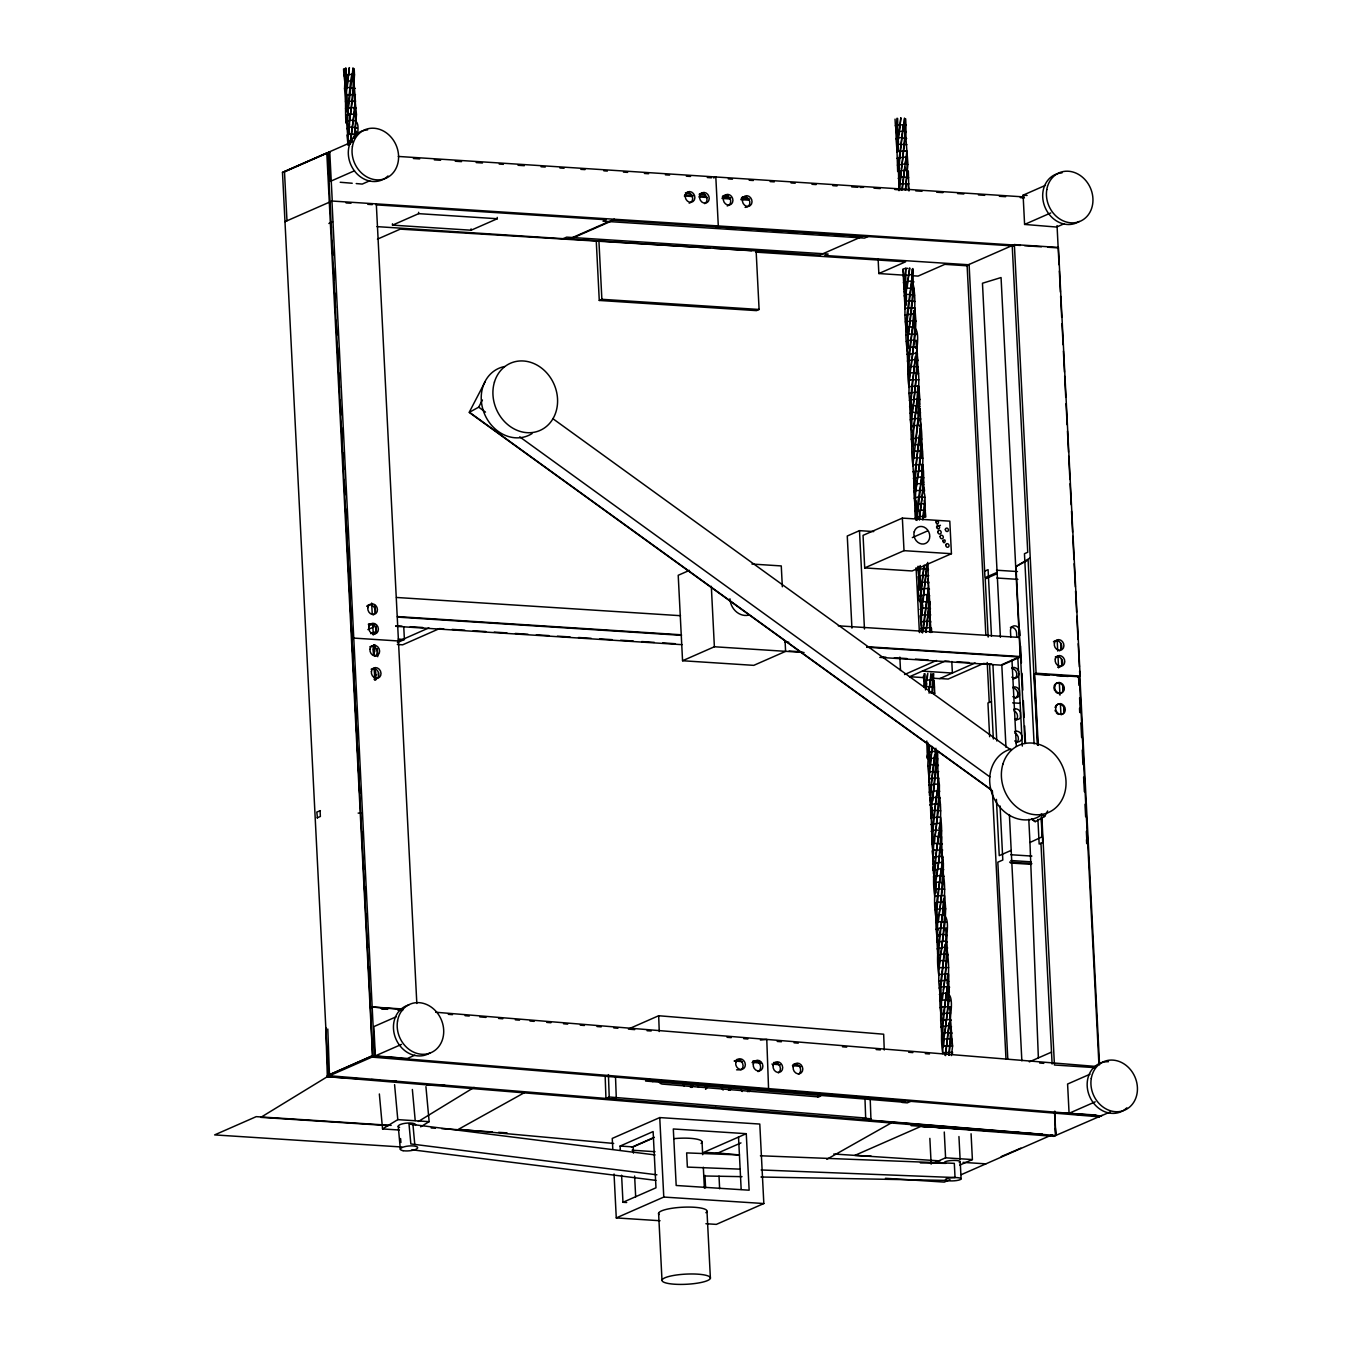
<?xml version="1.0" encoding="UTF-8"?>
<svg xmlns="http://www.w3.org/2000/svg" width="1352" height="1352" viewBox="0 0 1352 1352"><rect width="100%" height="100%" fill="white"/><g stroke="black" fill="none" stroke-linecap="round" stroke-linejoin="round"><path stroke-width="1.5" d="M905.671 118.841L905.958 125.094L905.012 125.973L906.888 150.951L901.801 189.922M908.865 190.142L908.341 170.944L904.505 170.335L902.257 190.108M913.293 284.799C919.85 319.173 903.221 353.007 909.051 387.466M917.264 363.164C923.822 397.539 907.192 431.389 913.022 465.832M921.236 441.546C926.509 467.961 917.315 494.072 916.031 520.351M933.742 673.702L932.593 692.663L928.79 692.883M935.905 748.264L934.925 751.661L937.713 752.084L937.646 758.354L931.089 810.845L931.866 838.122L932.711 823.655L938.237 784.261L937.646 758.354L934.283 758.134L932.035 777.907L930.784 798.102L931.714 816.692M934.857 896.9C929.027 862.441 945.656 828.607 939.099 794.232M938.829 975.265C932.998 940.823 949.628 906.972 943.071 872.598M942.8 1053.647C936.97 1019.188 953.599 985.354 947.042 950.98M951.419 1055.574L952.602 1045.975L951.014 1029.345M349.407 67.6L345.875 94.657L346.754 94.758L346.839 111.81M374.707 651.816L375.028 645.005M375.721 671.589L375.67 680.124M906.077 304.893L906.499 296.46M915.997 500.815L915.98 510.972L914.881 511.005C913.867 480.45 926.593 450.385 919.901 419.864M916.994 520.419L921.675 477.138L917.687 477.138L915.828 490.556L923.348 490.353C927.083 498.313 923.669 510.363 923.213 519.557M920.019 577.507L920.104 589.692M925.038 673.786L924.92 687.323L923.822 687.34L924.143 673.685M931.832 816.017L932.187 807.567M935.854 892.692L936.277 884.259M913.698 311.028L913.09 320.61L915.879 321.015L914.949 308.543M917.721 387.804L917.062 398.992L919.85 399.398L918.921 386.925M919.495 519.861C920.695 503.907 925.022 486.044 921.506 470.952L921.76 464.581L922.757 464.446L912.887 464.987L914.543 488.799M926.661 564.139L923.095 601.572C913.715 607.504 920.999 571.406 920.239 565.558M929.517 626.111L929.483 610.817M943.476 898.827L942.868 908.409L945.656 908.831L944.727 896.359M947.498 975.603L947.076 983.58M898.995 190.683L905.891 131.364L905.958 125.094L903.17 124.671L902.528 131.144L906.347 131.752L904.978 132.175M906.601 332.051C902.747 310.74 906.313 289.142 909.862 268.068M910.572 410.433L908.933 393.449L909.254 379.794L915.405 333.606L915.879 321.015L914.949 321.894M912.887 464.987L919.377 411.988L919.85 399.398L918.921 400.276L919.58 404.434M936.378 919.867C929.365 885.712 945.42 852.132 940.755 817.977M940.35 998.232L938.711 981.248L939.032 967.593L945.183 921.405L945.656 908.831L944.727 909.71M346.18 68.175L346.67 102.245L345.673 102.397L346.737 109.208M348.867 132.597L349.492 124.13M897.66 118.435L897.965 150.511M898.455 141.385L898.032 151.525L897.018 151.492L900.888 117.844M900.432 180.576L901.108 172.177M912.837 268.507C911.011 296.764 901.919 324.936 907.851 353.328M909.389 380.588L909.879 373L913.8 372.56C913.293 364.178 923.619 327.961 912.448 327.083L909.152 360.291L909.034 381.044M920.12 408.591L920.78 425.255L918.785 444.402L917.771 450.943L913.851 451.365L914.121 458.26L913.225 458.159L916.876 457.77L914.915 484.607L916.064 511.766M922.165 613.318L922.791 604.919M923.264 631.232L928.317 588.323L928.063 565.339M927.726 562.415L921.794 608.113L921.033 631.976M929.432 745.425L929.568 775.828M930.21 768.375L930.886 759.993M939.167 968.387L939.657 960.799L943.578 960.359C943.071 951.977 953.397 915.76 942.226 914.881L938.93 948.09L938.812 968.843M943.054 1045.062L942.902 1026.472L946.197 993.264C957.368 994.126 947.042 1030.342 947.549 1038.742L943.628 1039.181L943.882 1046.059L943.003 1045.975L949.155 999.787L948.682 974.724M354.19 68.597L354.477 74.901L353.531 75.78L355.407 100.994L350.489 143.904M907.006 151.796L907.936 164.268L905.147 163.862L906.482 157.271L902.882 157.035L901.446 168.848M915.321 356.59L911.13 399.482L911.873 424.815M919.292 434.972L916.876 457.77L922.824 458.176M923.382 511.732L922.689 519.776M931.951 692.883L932.66 673.786M939.015 828.438L940.231 823.452L936.632 823.216L935.195 835.029M945.099 944.406L944.203 954.073L948.039 954.681L946.67 955.103M949.07 1022.771L945.623 1055.574M345.487 68.039L344.557 88.657L345.673 102.397L346.873 102.701M347.346 86.258L349.289 67.837M374.234 644.887L373.591 655.196L374.69 654.774M898.962 134.676L900.787 118.08M903.897 287.79L902.967 269.048L905.772 268.287L905.756 305.569M906.161 335.093L908.595 333.961L913.428 294.415L912.955 269.369M917.484 373.591L918.566 373.558L913.682 372.797L911.721 385.844L909.93 413.036L912.549 412.326C915.236 391.117 917.383 366.274 916.808 346.889L906.938 347.43L907.868 366.172M924.92 687.323L926.458 686.647L926.762 683.284M932.711 800.857L936.632 752.168M937.764 772.55L939.42 785.022L939.234 803.848L935.009 836.685L931.748 837.26L931.765 844.087L934.401 843.394L934.857 838.358M935.533 893.385L934.756 876.485L936.006 856.289L938.254 836.516L941.617 836.719L942.209 862.627L936.683 902.021L935.736 922.47L938.356 921.76L943.206 882.231L943.392 863.404L941.736 850.932M946.67 988.413C948.834 998.182 938.93 987.704 942.327 1000.142L947.583 954.275L945.707 929.297M896.967 118.283L896.038 138.732L897.136 152.337M922.317 632.804L928.317 588.323L918.853 589.371L919.952 589.354M925.444 689.892L927.371 674.749M928.739 745.273L927.793 765.722L929.432 782.707M353.007 67.837L347.768 114.531L348.022 134.997L346.94 135.082L348.208 145.34M354.207 138.698C354.579 128.71 357.232 116.559 354.156 107.569M904.826 167.09L904.894 170.099L897.66 171.535L897.018 151.492L906.888 150.951L905.874 151.086M903.863 189.939L905.502 189.922C905.941 179.512 908.747 166.904 905.62 157.457M903.609 289.091L907.209 288.077L907.767 281.199L911.755 281.199L907.158 321.1L907.902 346.45M912.938 322.232L912.837 326.846L908.747 327.066L907.682 347.819M916.909 400.598L913.546 431.93L913.276 457.263M930.953 673.296L928.976 691.244M934.604 754.906L934.283 758.134L935.567 751.458L931.596 751.442L928.773 778.482L929.517 795.534M938.727 798.356L940.096 797.933L936.277 797.325L937.561 790.633L929.162 792.137M938.575 833.271L938.643 836.28L934.553 836.499L933.708 843.242L932.745 856.847L933.488 873.899M942.699 876.721L944.068 876.316L940.231 875.69L941.533 869.015L939.623 868.913L937.544 869.015L936.987 875.876L933.387 876.89M942.716 910.031L942.614 914.645L938.525 914.881L937.663 921.625L936.716 935.229L937.646 953.971M349.982 119.061L353.159 87.796L353.092 68.631M904.488 118.08L898.336 164.268L898.928 189.838M929.787 632.297L930.176 602.012L923.095 601.572M1019.053 673.33L1018.428 675.932A5.492 4.698 66.3 0 1 1011.854 677.149M909.389 325.595L912.583 294.601L911.924 269.335M908.054 367.862L911.18 366.443L911.738 359.581L917.873 360.207L915.929 341.498M912.025 446.245L915.152 444.825L918.059 418.579L917.89 386.892M923.382 676.27L923.94 681.374L927.066 679.938L927.793 673.296M931.224 756.647L932.356 746.726M939.167 913.394C942.378 895.108 942.395 872.784 942.614 856.323L932.745 856.847L933.776 856.881M937.832 955.678L940.958 954.242L943.223 934.486L944.592 915.236L943.882 898.421M943.307 990.103C946.535 972.375 946.248 950.574 946.586 934.688L939.522 934.469L936.716 935.229L937.46 935.618M941.803 1034.043L944.93 1032.624L947.837 1006.378L947.668 974.691M902.342 132.783L899.232 164.352L899.79 188.012M909.473 268.304L907.952 281.419L903.356 282.703M923.991 565.474L921.067 595.404L921.303 615.701L920.222 615.785L921.489 625.959M936.074 798.964L932.964 830.534L933.539 854.194M940.046 877.33L936.936 908.899L937.68 934.249M944.017 955.712L940.907 987.281L941.651 1012.631M948.8 1055.304L950.541 1032.793L949.848 1015.977M912.11 358.145L914.56 333.792L914.104 310.622M926.002 632.449L928.452 608.096L928.249 588.779M349.931 143.734L355.018 107.383L345.554 108.43C345.875 155.564 349.205 75.881 352.331 74.276L344 75.323L345.47 87.728M905.772 268.287L903.964 288.635L905.079 309.084M945.048 1055.405L947.549 1038.742L952.129 1039.316L951.419 1043.964M354.663 138.479L356.472 114.447L354.782 97.124M905.502 189.922L907.868 164.707M931.376 674.682L928.875 691.007M919.174 519.658L923.754 484.033L923.534 471.527L922.875 465.291L921.861 465.274L922.926 471.983M924.227 565.237L920.171 595.319L920.949 616.174M949.053 1055.067L951.538 1032.658L949.679 1007.679M925.9 632.229L929.703 601.606L928.182 578.707M932.39 746.49L931.765 751.661L928.114 752.067C924.244 760.787 928.976 758.962 934.671 757.897L930.091 791.258L930.886 818.518M356.404 114.886L350.354 113.821L347.548 144.529M356.337 134.659L356.252 131.127M373.524 654.334L372.983 649.197L375.45 647.946M375.501 678.67L374.96 668.175L374.707 675.814L374.048 668.53M896.934 137.803L895.48 125.516L903.17 124.671M899.536 184.294L899.114 185.106M921.76 439.028L917.788 437.862L911.366 439.011L911.839 444.555M916.352 517.731L915.253 517.833L919.681 516.329L925.816 516.954L924.21 500.325M929.703 595.776L925.731 594.61L919.225 596.198L920.306 596.114M929.635 615.363L930.767 614.923L921.168 614.907L922.047 615.008M933.607 693.745L934.739 693.289L934.147 680.377L927.066 679.938M929.314 772.093L928.892 772.922M933.269 850.476L932.136 850.915L933.657 862.762M941.617 830.888L935.567 829.824L931.139 831.328L932.221 831.226L931.951 826.157M937.105 948.884L943.595 947.296L947.651 948.006L946.704 948.901M951.538 1026.827L947.566 1025.678L941.144 1026.81L941.617 1032.353M1037.491 745.087L1028.111 560.083L1015.69 566.674L1030.241 557.835M485.115 381.771L469.178 412.394L992.385 790.802M990.932 789.433L469.448 412.259L478.692 407.172L482.427 399.972M1031.711 819.244L1035.125 821.729L1044.64 816.49L1047.631 810.947M919.901 406.513L912.718 405.448L910.91 425.795L911.299 439.451L912.38 439.366M921.895 445.704L918.785 444.402L915.152 444.825M923.872 484.895C922.943 482.394 912.296 484.168 915 485.283M930.582 632.499L929.703 621.328L930.7 621.193L920.83 621.734L921.861 621.768M930.767 824.5L936.513 823.452L938.626 797.68L937.629 771.755L938.711 771.671L929.111 771.654L929.99 771.755M949.932 1013.527L949.577 1014.338M705.541 1089.323L706.234 1088.732A5.492 4.698 66.3 0 0 707.366 1084.997M685.38 192.998L690.416 193.725M722.441 196.53L723.438 195.786A5.492 4.698 66.3 0 1 727.106 195.668L728.272 196.327A5.492 4.698 66.3 0 1 727.241 205.994M897.018 158.319L902.764 157.271L904.64 137.853L904.572 118.875M907.04 158.488L906.567 158.066M913.006 276.045L910.826 274.625L902.984 275.876L904.066 275.859M904.961 315.067L912.803 313.816L914.983 315.236M908.933 393.449L914.78 392.148L917.873 360.207L916.926 361.085M918.954 393.601L917.535 392.57L918.397 392.384L914.78 392.148L913.175 405.634L909.575 406.648L911.045 406.918M912.904 471.814L922.351 470.766L921.506 470.952M915.473 491.029L913.901 491.418L914.222 477.763L917.771 450.943L922.351 451.5L921.642 456.165M920.847 628.562L930.294 627.514L929.449 627.7L931.477 628.274L931.663 632.432M930.869 628.731L929.838 615.802M938.812 785.478L936.632 784.059L928.79 785.309L929.872 785.275M938.829 804.998L940.401 804.626L935.635 803.612L929.77 804.913L930.953 805.674L929.77 798.069L936.277 797.325M940.789 824.652L939.37 823.638M942.783 863.843L941.364 862.813L942.209 862.627L938.609 862.407L937.713 869.218L933.133 870.502L932.948 867.105M942.8 883.38L944.372 882.991L937.527 882.129L933.945 883.701L934.925 884.039L933.86 877.296M934.739 902.866L942.581 901.615L944.761 903.035M938.711 981.248L946.552 979.997L948.732 981.4M941.279 1000.463L939.708 1000.835L940.029 987.18L943.459 960.596L948.343 961.373L947.262 961.39M379.354 1093.971L382.548 1128.937L397.792 1119.625L429.142 1121.653L425.931 1086.67M418.36 1121.484L474.096 1087.397M420.675 1126.824L429.142 1121.653M902.528 131.144L895.666 132.344L897.136 132.597M940.231 875.69L936.987 875.876M944.203 954.073L940.958 954.242M826.799 1159.323L891.188 1122.988M524.103 1092.838L458.514 1129.275L613.69 1143.454M346.754 94.758L345.656 95.924M912.955 282.72L913.901 281.841L911.113 281.419M938.761 792.154L939.708 791.258L936.919 790.852M942.733 870.519L943.679 869.64L940.891 869.235M1038.37 1057.906L1029.954 842.499L1042.139 836.803L1041.175 818.044M326.795 152.81L372.544 1055.726L328.232 1075.33L282.483 172.414L327.133 152.827M367.896 629.576L373.456 627.142M370.786 633.682L374.555 632.026M399.094 641.017L428.888 627.886M397.387 642.589L404.4 639.496L403.775 627.243M904.572 674.547L936.513 660.469M909.49 676.76L945.2 661.027L949.188 661.28M975.113 662.953L939.708 678.636L933.725 678.248M1001.781 664.66L1020.236 656.531L866.649 646.678M879.78 657.376L1001.815 665.201L1020.27 657.072L1001.055 277.549L982.465 283.244L1000.396 637.35M757.999 1071.595L758.607 1071.325A5.492 4.698 66.3 0 0 754.213 1061.354M282.483 172.414L353.007 141.521M284.495 171.873L329.77 152.016M354.494 170.774L330.209 181.438L328.739 152.184M369.704 180.796L362.235 184.075L356.218 183.568M284.985 221.677L332.254 200.941L329.753 151.678M328.874 223.502L332.626 221.863M392.452 223.79L392.519 225.142L418.681 213.65L497.282 218.737L497.215 217.402M377.445 239.152L400.276 229.13L756.123 250.847L759.097 309.473L756.495 310.622L599.274 300.448L596.3 241.805M392.519 225.142L471.138 230.212L497.282 218.737M563.209 238.662L566.674 237.141L828.151 254.058L824.906 255.494L969.181 264.789M614.349 219.176L569.091 239.05L376.988 226.629M713.636 177.94L715.816 176.977L718.301 225.902L716.104 226.866M599.274 300.448L601.877 299.316L759.097 309.473M756.123 250.847L819.667 255.156L862.542 236.33L613.335 220.224L570.443 239.034L709.952 248.058M868.068 236.549L864.519 238.104L603.026 221.187L606.288 219.768L376.16 204.862M1064.075 223.773L1056.605 227.051L1024.596 224.432L1023.109 195.161L1045.518 185.325M878.124 259.178L878.851 273.543L905.587 261.815L755.599 252.114M345.588 508.724L359.7 793.235M1024.596 224.432L1050.741 212.957M1098.889 1063.686L1079.285 676.777L1077.95 677.048L1080.147 676.101L1058.43 247.433L1014.372 244.594L967.102 265.33L985.845 635.17M689.452 570.358L678.214 575.293L682.557 660.739L753.774 665.353L785.596 651.377L785.073 640.949M873.73 531.573L859.483 530.643L847.265 536.017L851.929 628.122M902.359 518.103L863.049 535.358L864.705 567.908L912.127 570.966L951.436 553.712L949.797 521.162L902.359 518.103L904.015 550.653L864.705 567.908M912.346 537.606L927.337 531.032M936.683 526.925L940.434 525.286M317.416 817.892L316.824 812.062L320.39 810.642M317.112 817.875L320.373 816.439L320.086 810.625M682.557 660.739L714.38 646.763L804.034 652.509M984.645 571.169L988.092 569.665L991.472 636.167M997.117 572.369L984.966 577.693L969.097 264.451M997.168 573.654L985.236 578.893L988.177 637.062M1033.891 674.209L1036.088 673.245L1080.147 676.101M991.438 701.451L987.94 702.989L989.647 736.722M325.815 1027.706L327.336 1076.682L260.818 1117.36L388.446 1125.624M403.031 1009.014L372.78 1007.054L370.516 1008.051L327.606 152.962M396.288 1016.755L373.879 1026.591L375.349 1055.861L407.375 1058.481L414.844 1055.202M370.499 1007.933L372.611 1057.163L374.622 1056.284L396.339 1057.687M375.349 1055.861L401.51 1044.386M1011.195 850.374L999.246 855.63L996.407 799.37M629.931 1028.365L658.678 1015.741L883.667 1034.212L884.259 1050.014M647.067 1030.731L651.191 1030.968M605.966 1098.432L609.228 1096.996L865.686 1118.053L862.424 1119.811L1055.709 1135.494L1102.117 1115.349M648.859 1079.606L645.597 1081.042L902.038 1102.1L905.299 1100.663L902.038 1102.1M652.627 1081.617L655.889 1080.18L693.407 1083.273M705.896 1223.712L716.323 1224.388L763.829 1203.534L759.79 1124.053L659.742 1117.58L612.253 1138.418L612.777 1148.879M620.331 1150.231L620.112 1146.057L653.117 1131.573L655.973 1187.8L622.968 1202.283L621.599 1175.209M713.687 1108.403L715.833 1107.457M631.519 1147.307L654.317 1137.302M620.112 1146.057L633.158 1146.902L653.32 1138.046M746.27 1133.686L673.313 1128.971L676.186 1185.484L749.143 1190.199L746.27 1133.686L703.784 1152.326L717.827 1153.053L740.981 1142.896M614.045 1173.992L616.275 1217.915L663.781 1197.061L763.829 1203.534M862.424 1119.811L865.686 1118.391L870.925 1118.814L870.181 1098.314M867.376 1120.031L870.925 1118.814M910.555 1101.424L907.293 1102.86L902.054 1102.438M1029.311 1061.878L1051.552 1052.109M1090.016 1074.198L1067.59 1084.034L1069.111 1113.862L1101.086 1115.924L374.622 1056.284L373.743 1032.184M932.964 1163.362L945.589 1157.819L972.392 1159.56L971.074 1133.77M1069.077 1113.304L1095.221 1101.829M959.768 1165.103L972.392 1159.56M871.178 1156.18L854.87 1155.385L921.134 1126.301L1042.476 1134.277L329.499 1075.736L327.792 1029.024M949.983 1179.62L944.321 1182.104L885.442 1178.285M961.323 1174.634L1052.177 1134.767M1098.821 1116.921L1110.431 1111.834M1001.207 1156.568L1020.895 1148.152M354.427 102.279L355.525 101.856L354.511 101.822M904.944 308.239L914.814 307.698L913.817 307.834M915.828 348.157L916.926 347.734L915.896 347.701M908.916 386.604L918.785 386.064L917.788 386.216M919.799 426.539L920.898 426.117L919.867 426.083M376.498 674.665L374.589 674.969L374.605 680.14M923.754 504.904L924.869 504.482L923.838 504.448M927.726 583.287L928.841 582.864L927.81 582.83M929.72 622.478L930.818 622.038L929.804 622.021M937.663 779.225L938.761 778.786L937.73 778.769M941.634 857.59L942.733 857.168L941.702 857.134M934.722 896.038L944.592 895.497M945.606 935.973L946.704 935.55L945.673 935.516M938.694 974.42L948.563 973.879M741.538 197.848A5.492 4.698 66.3 0 1 742.535 197.122L747.369 197.645A5.492 4.698 66.3 0 1 745.087 207.363M905.147 163.862L897.39 165.147L898.472 165.045M913.09 320.61L905.333 321.894L906.415 321.81L906.229 318.413M917.062 398.992L909.304 400.26L910.386 400.175M942.868 908.409L935.111 909.693L936.192 909.609L935.922 904.539M354.241 108.988L356.184 108.143L355.103 108.177M910.572 373.152L908.138 374.267L909.119 374.622L908.324 369.552M914.543 451.517L911.907 452.227L913.09 452.988M927.557 589.945L929.483 589.083L928.402 589.117M940.35 960.951L937.916 962.083L938.896 962.421L938.102 957.368M944.321 1039.316L941.888 1040.448L942.868 1040.786L942.327 1037.423M915.558 353.396L916.402 353.193L906.955 354.258L908.037 354.224M923.501 510.143L924.346 509.957L914.881 511.005L915.253 517.833M945.335 941.195L946.18 941.009L936.733 942.057L937.815 942.023M949.307 1019.56L950.152 1019.374L940.688 1020.439L941.06 1027.25L942.158 1027.165M909.203 327.252L906.06 328.688M938.981 915.067L935.837 916.487M942.952 993.433L939.353 994.464L940.823 994.717M345.656 82.472C342.039 80.917 356.691 80.14 353.497 82.049M354.41 101.147L355.407 100.994L345.537 101.535L345.554 108.43L346.805 108.751M908.054 348.14L907.057 348.275L908.274 348.579M919.783 425.407L920.78 425.255L910.91 425.795L911.941 425.829L911.028 426.657L911.823 431.71M923.754 503.772L924.751 503.637L914.881 504.178L915.997 504.887M918.921 566.37L920.036 590.148M927.709 582.154L928.723 582.002L918.853 582.543L919.968 583.253M928.892 779.327L929.889 779.191M937.646 778.076L938.643 777.941L928.773 778.482L929.804 778.515M929.889 798.931L930.886 798.778M933.86 857.557L932.863 857.709L934.08 858.013M937.832 935.939L936.835 936.074L937.629 941.144M949.56 1013.206L950.557 1013.071L940.688 1013.594L940.688 1020.439L941.786 1020.405M911.907 359.801L907.327 361.085L908.409 360.984M352.416 140.355L347.548 141.081L348.579 141.115M906.229 268.473L907.834 268.321M354.393 94.758L355.475 94.674L345.875 94.657L345.537 101.535L346.67 102.245M347.008 115.224L345.926 115.309L350.523 114.041L353.328 94.048L354.477 74.901L351.689 74.495M356.404 134.304L357.486 134.22C359.581 120.869 355.711 118.486 346.551 121.308L347.667 135.47M907.851 183.956L908.933 183.872L899.333 183.855L900.212 183.94M906.33 341.481L910.741 339.977L916.876 340.62L915.794 340.704M912.245 426.945L911.028 426.657L910.302 419.864L914.712 418.36L920.847 418.985L919.766 419.069M913.361 458.953L913.006 459.427M916.217 505.327L915 505.023L914.273 498.229L918.684 496.725L924.819 497.367L923.737 497.452M927.709 575.834L928.79 575.732L922.656 575.107L918.245 576.611L918.971 583.405L920.188 583.692M373.98 668.97L375.062 668.885M928.249 752.861L927.168 752.946L926.796 740.997M941.6 850.138L942.682 850.053L933.083 850.036L933.962 850.121M938.051 936.378L936.835 936.074L936.108 929.297L940.519 927.793L946.653 928.418L945.572 928.503M941.6 1019.509L940.079 1007.663L941.905 1006.868L941.009 1006.784L941.634 999.99L950.338 1000.548L949.239 1000.581M949.543 1006.885L950.625 1006.801L941.009 1006.784L940.688 1013.594L942.023 1014.761M943.138 1046.769L942.783 1047.225M356.1 127.95L357.181 127.916L350.337 127.054L346.754 128.626M907.547 177.653L908.645 177.619L901.801 176.774L898.218 178.346M913.513 295.209L914.594 295.192L907.75 294.33L904.167 295.902L905.147 296.24L904.353 291.187M915.49 334.4L916.588 334.366L908.595 333.961M917.586 353.97L916.335 353.666M925.512 510.718L924.278 510.414M929.399 608.704L930.48 608.687L923.636 607.825L920.053 609.397M933.353 687.086L934.452 687.053L926.458 686.647M937.325 765.469L938.423 765.435L931.579 764.573L927.996 766.145M941.296 843.834L942.395 843.8L934.401 843.394M933.843 863.658L932.762 863.691L938.491 862.627L940.367 843.226L940.316 824.247M945.268 922.216L946.366 922.182L938.356 921.76M947.363 941.769L946.113 941.465M951.335 1020.152L950.084 1019.831M986.199 1130.289L921.134 1126.301L1053.816 1136.339L1055.709 1135.494L1054.83 1111.074M920.374 1162.906L945.69 1163.362A7.875 1.656 -2.9 0 1 952.129 1160.472A7.875 1.656 -2.9 0 1 959.278 1162.551M704.037 1175.97L741.995 1176.662M760.973 1177.017L946.552 1180.414M426.505 1084.828L445.028 1085.386M912.921 288.922L914.29 288.5L907.209 288.077M916.893 367.305L918.261 366.882L911.18 366.443M931.782 817.707L930.767 817.673L940.62 817.132M950.642 1033.486L952.011 1033.063L944.93 1032.624M952.653 1053.107L951.538 1052.397M739.341 1154.946L686.647 1152.901L687.374 1167.097L740.051 1169.142M760.415 1155.774L954.326 1163.345L955.036 1177.541L761.142 1169.97M1062.892 1112.949L1095.847 1115.011M1023.109 195.161L1027.114 195.432M398.316 156.443L1024.343 196.936M863.539 187.303L860.075 187.421M873.95 188.165L880.22 188.57M894.855 189.517L901.125 189.922M915.743 190.869L922.013 191.274M936.649 192.221L942.919 192.626M957.554 193.573L963.824 193.978M978.442 194.925L984.712 195.33M999.348 196.277L1005.618 196.682M1020.253 197.629L1024.427 197.899M413.408 158.505L419.678 158.911M434.33 159.857L440.617 160.263M455.269 161.226L461.539 161.632M476.191 162.578L482.461 162.984M499.209 164.065L503.4 164.336M518.036 165.282L524.322 165.688M541.07 166.769L545.245 167.04M559.897 167.986L564.088 168.256M580.819 169.338L585.01 169.608M623.441 172.11L627.632 172.38M644.414 173.462L648.605 173.732M665.387 174.831L669.578 175.101M686.36 176.183L690.551 176.453M707.333 177.534L711.524 177.805M728.272 178.886L732.463 179.157M749.194 180.239L753.368 180.509M770.116 181.59L774.29 181.861M791.038 182.942L795.213 183.213M811.944 184.294L816.135 184.582M832.866 185.663L837.057 185.934M851.692 186.88L857.979 187.286M699.136 194.299L704.831 194.654M723.354 195.854L727.967 196.158M742.569 197.105L746.895 197.375M684.653 194.992L693.035 195.533M699.322 195.939L705.609 196.361M722.374 197.443L730.756 197.983M741.251 198.659L749.633 199.2M684.315 195.989L692.697 196.547M698.984 196.953L707.35 197.493M722.019 198.44L730.384 198.981M740.862 199.657L749.245 200.197M1020.405 245.439L331.95 201.025L374.622 1056.284M1024.596 245.709L1041.378 246.808M1047.682 247.213L1058.177 247.889M716.391 226.73L1014.372 246.013M346.078 202.935L351.03 203.239M367.795 204.321L372.29 204.642M714.11 248.329L751.56 250.745M967.508 265.82L944.828 264.35L918.092 276.095L913.969 275.825M878.851 273.543L903.643 275.149M904.015 550.653L951.436 553.712M996.492 570.206L1017.464 571.558M996.88 578.014L1017.87 579.366M751.949 564.038L781.27 565.93L782.335 586.768M396.474 597.466L680.529 615.701M838.324 625.824L1019.273 637.434M397.437 616.563L681.492 634.798M397.471 617.103L681.509 635.339M784.616 641.947L788.824 642.217M866.666 647.219L1020.27 657.072M368.471 624.016L374.791 624.421M395.832 625.773L402.034 626.162M410.298 626.703L422.686 627.497M443.743 628.849L439.518 628.579L402.659 644.819L397.336 644.481M452.159 629.39L464.801 630.201M473.217 630.742L485.858 631.553M494.274 632.094L506.915 632.905M515.332 633.446L527.973 634.257M536.389 634.798L549.03 635.609M557.447 636.15L570.088 636.961M578.521 637.502L591.145 638.313M599.578 638.854L612.202 639.665M620.636 640.206L633.26 641.017M641.693 641.558L654.317 642.369M662.75 642.91L675.392 643.721M789.095 651.022L801.736 651.833M881.757 656.954L885.966 657.224M894.399 657.765L907.023 658.576M915.456 659.117L928.097 659.928M957.165 661.804L969.131 662.564M991.624 664.018L983.479 663.494L948.158 679.059L939.775 678.518M368.505 624.556L374.808 624.962M395.849 626.314L682 644.667M1079.285 676.777L1034.618 673.887L1038.252 745.375M1035.801 674.327L1049.169 675.189M1056.723 675.679L1068.198 676.423M922.453 671.133L952.383 673.059L951.791 661.517M398.198 639.107L404.4 639.496M398.451 640.983L354.089 638.11L352.196 639.09M909.795 676.727L923.754 677.622M1012.665 702.837L1020.135 703.31M1010.907 854.734L1031.88 856.086M358.145 813.093L362.353 813.363M1010.873 860.531L1031.035 861.832M1009.623 862.086L1031.813 863.522M1010.451 862.998L1031.492 864.367M387.585 1009.048L381.298 1008.643L387.568 1009.336M398.079 1009.724L402.271 1009.995M382.616 1008.846L386.638 1009.099M398.739 1009.876L402.778 1010.147M1095.035 1067.641L1054.442 1065.004L1041.868 816.878M346.163 1077.916L327.336 1076.682L327.285 1075.584L372.544 1055.726L372.611 1056.825L327.336 1076.682L930.193 1126.182M350.354 1078.186L362.911 1078.997M371.276 1079.538L379.642 1080.079M392.198 1080.89L396.389 1081.161M927.861 1125.996L942.547 1126.943M911.113 1125.641L983.529 1130.34M993.94 1130.999L1002.254 1131.539M1014.727 1132.351L1020.98 1132.756M391.134 1125.388L256.221 1116.651L214.63 1134.903L401.798 1147.003M431.17 1127.974L435.395 1128.244M441.715 1128.65L492.314 1131.928M498.635 1132.334L507.068 1132.875M833.795 1154.016L940.147 1160.895M963.03 1162.365L985.895 1163.852M382.548 1128.937L399.262 1130.018M632.077 1150.214L655.01 1151.701M622.968 1202.283L626.686 1202.519M616.275 1217.915L660.046 1220.738M603.837 170.825L607.352 171.062M990.357 1130.593L1002.795 1131.506M1006.953 1131.81L1042.223 1134.396M340.214 182.266L352.23 183.247M372.814 1007.071L402.152 1009.488M435.682 1012.242L1094.985 1066.373M398.046 1010.197L402.237 1010.536M448.306 1014.321L452.498 1014.659M465.071 1015.69L469.245 1016.045M479.723 1016.89L486.01 1017.414M498.567 1018.445L502.758 1018.783M515.332 1019.814L519.523 1020.168M529.984 1021.03L534.175 1021.368M546.749 1022.399L550.923 1022.737M563.497 1023.768L567.688 1024.123M580.245 1025.154L584.436 1025.492M597.009 1026.523L601.201 1026.878M613.757 1027.909L617.948 1028.247M628.427 1029.109L634.696 1029.616M727.055 1037.305L731.229 1037.643M743.735 1038.674L747.893 1039.012M760.399 1040.043L766.77 1039.418L768.561 1088.63L766.364 1089.594L776.876 1090.118M777.197 1041.429L781.405 1041.767M794.047 1042.814L798.255 1043.152M842.465 1046.786L846.673 1047.124M876.147 1049.541L880.355 1049.896M908.679 1052.262L912.837 1052.6M925.309 1053.63L929.466 1053.968M1039.637 1063.01L1043.795 1063.348M736.637 1059.495L740.727 1059.833M753.047 1060.83L759.199 1061.337M773.597 1062.52L777.738 1062.858M794.232 1064.21L796.869 1064.43M734.153 1060.982L742.552 1061.675M752.489 1062.317L761.429 1063.23M771.908 1064.092L780.307 1064.768M792.441 1065.596L801.28 1066.491M736.57 1069.821L741.065 1069.838A5.492 4.698 66.3 0 0 736.671 1059.883M697.581 1083.611L710.087 1084.642M714.245 1084.98L726.751 1086.011M730.925 1086.349L743.431 1087.38M747.588 1087.718L760.094 1088.749M781.084 1090.472L808.462 1092.72M812.67 1093.058L842.144 1095.475M846.352 1095.83L858.993 1096.861M863.201 1097.216L905.299 1100.663M372.611 1057.163L1099.091 1116.803M905.891 189.686L907.648 189.838M716.425 1152.85L739.493 1154.963M649.044 1079.521L655.889 1080.18M649.061 1079.859L655.906 1080.518M348.765 134.304L347.87 134.203L357.486 134.22M910.149 379.878L909.254 379.794L918.853 379.794M939.927 967.694L939.032 967.593L948.631 967.609M655.061 1154.929L409.014 1124.07L410.839 1143.944L656.886 1174.803M411.921 1149.775L655.889 1180.38M374.2 679.262L374.453 679.295A5.492 4.698 66.3 0 0 378.391 676.693L378.509 672.637A5.492 4.698 66.3 0 0 374.774 668.767L373.507 668.564A5.492 4.698 66.3 0 0 371.175 669.24M921.033 477.357L923.822 477.763L922.892 478.659L923.551 482.816M932.593 692.663L934.739 693.289M936.835 929.669L938.254 929.923M912.549 412.326L920.56 412.749M952.535 1052.245L942.665 1052.785L943.003 1045.975L952.602 1045.975M897.204 139.493L896.038 138.732L899.807 137.583L906.668 138.445L905.57 138.462L905.181 134.27M345.723 89.435L344.557 88.657L348.326 87.508L355.187 88.37M915.067 492.179L913.901 491.418L914.273 498.229M919.039 570.544L917.873 569.783L917.856 566.37M906.955 144.681L898.86 144.292L897.136 145.931M914.898 301.428L908.764 300.803L905.282 301.411L906.178 301.513L905.079 302.679M918.971 576.983L917.873 569.783L923.72 568.499L928.503 569.496M940.705 810.862L934.57 810.22L931.089 810.845L931.984 810.947L930.886 812.096M932.863 851.287L931.967 844.527M944.676 889.227L936.581 888.856L934.84 890.478M373.71 649.568L372.797 645.749M552.748 418.596L1010.975 750.005M478.692 407.172L485.52 412.123M519.726 436.848L989.918 776.927M1041.209 814.022L1044.64 816.49M1031.982 819.109L1035.395 821.577M1055.371 691.582A5.492 4.698 66.3 0 0 1062.976 691.311L1063.432 690.078A5.492 4.698 66.3 0 0 1062.909 685.971L1062.114 684.771A5.492 4.698 66.3 0 0 1054.594 690.382M910.116 413.459L910.302 419.864M935.939 922.892L936.108 929.297M939.893 1001.274L940.079 1007.663M1055.05 707.468A5.492 4.698 66.3 0 1 1063.889 707.164L1063.956 712.504A5.492 4.698 66.3 0 1 1061.066 714.667M1018.867 671.927L1018.36 670.592A5.492 4.698 66.3 0 0 1011.735 667.905M921.033 609.735L921.692 613.081M922.013 629.339L922.689 632.668M344.726 69.645L345.402 73.025M908.003 184.751L908.983 190.987M949.357 992.25L948.698 988.075L949.628 987.197L943.493 986.571L939.082 988.075L940.164 987.974L939.978 984.594M903.085 269.91L903.88 274.963M927.438 743.515L927.979 746.895M924.092 486.973L924.531 491.114M914.679 481.92L913.344 478.202L917.873 477.357L919.394 464.226L920.763 444.994L920.07 428.178M345.166 77.385L345.504 80.782M924.041 506.544L924.734 517.039M938.93 800.452L939.319 804.643M412.36 1089.475L415.216 1120.571M412.951 1124.56L414.777 1144.434M400.581 1138.536L400.936 1142.508M394.581 1084.642L397.792 1119.625M398.248 1126.351L400.344 1149.217M898.117 158.285L898.387 163.355M895.041 119.128L895.413 125.956M921.929 628.528L922.115 631.908M928.165 751.171L927.861 742.704M344.642 68.851L344.828 72.264M343.56 68.884L343.932 75.763M373.879 645.698L374.065 649.112M1057.044 225.581L1059.022 264.738M1059.343 271.042L1060.407 292.1M1060.627 296.308L1061.692 317.365M1062.013 323.686L1063.078 344.743M1063.399 351.064L1064.463 372.104M1064.683 376.329L1065.748 397.37M1066.069 403.69L1067.134 424.748M1067.455 431.068L1068.519 452.126M1068.722 456.334L1069.905 479.487M1070.108 483.695L1071.19 504.752M1071.511 511.073L1072.575 532.13M1072.778 536.338L1073.961 559.508M1074.164 563.716L1075.347 586.869M1075.55 591.077L1076.614 612.135M1076.834 616.343L1078 639.513M1078.22 643.721L1079.403 666.874M1079.606 671.099L1099.548 1064.818M1078.558 677.098L1078.981 685.43M1079.606 697.936L1080.349 712.538M1080.873 722.948L1081.617 737.55M1082.259 750.056L1082.986 764.64M1083.628 777.163L1084.372 791.748M1084.997 804.254L1085.639 816.76M1086.366 831.362L1086.991 843.563M1086.484 839.677L1086.687 843.547M1079.538 708.33L1079.741 712.487M1060.661 643.146L1060.982 649.298M1061.472 658.982L1061.793 665.302M1062.824 685.853L1063.094 690.99M1063.906 707.214L1064.159 711.997M1057.196 640.561L1057.737 651.072M1058.058 657.359L1058.582 667.871M1059.326 682.574L1059.968 695.182M1060.39 703.581L1060.931 714.076M1014.372 244.594L1036.088 673.245M1034.179 674.073L1037.694 743.549M1041.429 817.233L1042.713 842.499L1039.164 844.054L1037.913 819.363M1012.209 245.54L1027.74 552.258L1024.461 553.712L1034.094 743.904M1040.956 843.259L1052.109 1064.041M1054.509 1111.75L1055.709 1135.494L1055.337 1128.193M1020.033 635.524L1019.831 631.316A5.324 4.546 66.3 0 0 1014.879 625.824A5.324 4.546 66.3 0 0 1010.468 630.708L1010.789 637.012M1020.574 646.019L1021.419 662.818M1021.96 673.33L1022.805 690.128M1023.346 700.623L1024.191 717.439M1024.613 725.838L1025.475 742.637M1015.943 565.778L1024.951 743.465M1028.787 819.329L1029.954 842.499M1016.772 636.775L1016.569 632.753A5.324 4.546 66.3 0 0 1010.417 627.345M1017.786 656.886L1022.315 746.084M1011.955 660.114L1016.332 746.236M1001.815 665.201L1005.972 747.267M1009.386 814.614L1021.858 1060.847M992.959 665.522L996.779 740.981M1000.074 805.978L1002.812 860.007L997.827 862.187L1007.764 1058.379M989.546 664.069L993.348 738.952M987.213 662.497L989.241 702.415M992.436 791.512L1005.989 1059.174M958.94 1136.542L960.123 1159.593M960.224 1161.672L961.086 1178.792M916.098 567.688L919.394 632.584M944.271 1132.03L945.589 1157.819M929.855 1138.367L931.156 1164.157M899.841 657.106L900.517 670.474M859.483 530.643L864.469 629.035M711.321 586.329L714.38 646.763M738.513 1136.897L741.166 1189.422M719.01 1176.156L719.636 1188.763M706.995 1211.358L710.392 1278.248A24.252 5.087 -2.9 0 1 673.178 1284.113A24.252 5.087 -2.9 0 1 675.003 1275.223A24.252 5.087 -2.9 0 1 710.392 1278.248M704.95 1175.361L705.592 1187.918M702.06 1142.136L702.685 1154.709M703.327 1167.266L704.392 1188.205M659.742 1117.58L663.781 1197.061M658.593 1213.251L661.99 1280.141M598.902 240.673L601.877 299.316M633.158 1146.902L633.463 1153.155M634.629 1176.054L635.677 1196.875M471.071 228.877L471.138 230.212M418.613 212.315L418.681 213.65M376.312 203.882L416.822 1003.488M375.129 605.409L375.433 611.645M376.177 626.162L376.481 632.398M377.309 648.707L377.715 656.717M378.526 672.738L378.678 675.662M371.665 603.06L372.206 613.571M372.73 624.066L373.27 634.578M373.794 645.073L374.335 655.568M331.206 223.688L331.409 227.88M332.051 240.487L332.795 255.19M333.437 267.797L334.079 280.405M334.721 293.012L335.465 307.715M336.107 320.323L336.851 335.026M337.476 347.633L338.22 362.336M338.76 372.848L339.504 387.551M340.146 400.158L340.89 414.861M341.532 427.469L342.276 442.172M342.8 452.683L343.661 469.482M344.185 479.994L344.929 494.697M361.728 831.412L362.268 841.958M363.113 858.841L363.654 869.387M364.499 886.27L364.939 894.703M365.902 913.682L366.324 922.132M367.169 938.998L367.609 947.448M368.572 966.427L368.995 974.876M369.958 993.855L370.279 1000.193M284.478 171.535L286.979 220.798M864.942 1097.689L865.686 1118.391M658.678 1015.741L659.252 1031.542M615.532 1077.206L616.275 1097.571L613.014 1099.007L605.949 1098.432L605.155 1076.023M608.417 1074.603L609.228 1096.996M1015.065 719.281A5.492 4.698 66.3 0 0 1020.473 717.388L1020.388 712.048A5.492 4.698 66.3 0 0 1016.18 708.904L1014.929 708.955A5.492 4.698 66.3 0 0 1013.763 709.361M1013.932 710.763A5.492 4.698 66.3 0 1 1016.214 719.94M1058.565 714.397A5.492 4.698 66.3 0 1 1056.368 712.774M1055.591 711.574A5.492 4.698 66.3 0 1 1055.084 710.239M1014.761 740.913A5.492 4.698 66.3 0 0 1017.177 741.893L1018.428 741.842A5.492 4.698 66.3 0 0 1021.808 738.445L1021.757 735.674A5.492 4.698 66.3 0 0 1017.042 731.212L1015.791 731.246A5.492 4.698 66.3 0 0 1014.625 731.652M1014.794 733.054A5.492 4.698 66.3 0 1 1016.096 742.975M1053.445 641.794A5.492 4.698 66.3 0 1 1060.272 642.555L1061.066 643.755A5.492 4.698 66.3 0 1 1061.134 649.095L1060.374 650.109A5.492 4.698 66.3 0 1 1059.377 650.853M1011.938 668.412A5.492 4.698 66.3 0 1 1013.341 679.059M1057.839 667.229A5.492 4.698 66.3 0 0 1061.236 666.046L1061.996 665.015A5.492 4.698 66.3 0 0 1061.928 659.675L1061.134 658.475A5.492 4.698 66.3 0 0 1055.287 656.987M1012.969 687.881A5.492 4.698 66.3 0 1 1015.521 698.122M1012.868 696.618A5.492 4.698 66.3 0 0 1019.459 695.401L1019.374 690.061A5.492 4.698 66.3 0 0 1012.749 687.374M369.772 646.915A5.492 4.698 66.3 0 1 372.121 646.239L373.372 646.442A5.492 4.698 66.3 0 1 375.4 656.295M368.555 624.911A5.492 4.698 66.3 0 1 375.636 627.632A5.492 4.698 66.3 0 1 373.084 634.815M366.679 606.288A5.492 4.698 66.3 0 1 373.946 606.947A5.492 4.698 66.3 0 1 373.236 614.839M686.546 192.592A5.492 4.698 66.3 0 1 690.213 193.539L691.227 194.502A5.492 4.698 66.3 0 1 689.182 203.189M699.711 193.86A5.492 4.698 66.3 0 1 704.544 194.401L705.558 195.364A5.492 4.698 66.3 0 1 704.679 203.662M774.037 1062.875A5.492 4.698 66.3 0 1 778.414 1072.829M747.977 1088.985A5.492 4.698 66.3 0 1 747.538 1091.639M742.214 1091.52A5.492 4.698 66.3 0 1 740.524 1087.667M750.106 1089.408A5.492 4.698 66.3 0 1 749.042 1091.774M821.695 1094.579A5.324 4.546 66.3 0 1 817.74 1096.844L662.514 1084.101A5.324 4.546 66.3 0 1 658.373 1081.178M793.016 1064.717A5.492 4.698 66.3 0 1 794.131 1064.227L797.832 1064.903A5.492 4.698 66.3 0 1 800.587 1069.635L800.519 1071.021A5.492 4.698 66.3 0 1 798.525 1074.198M818.856 1094.799A5.324 4.546 66.3 0 1 817.74 1097.03M752.168 1062.672A5.492 4.698 66.3 0 1 753.098 1061.844M723.117 1090.05A5.492 4.698 66.3 0 1 721.427 1086.197M731.01 1087.921A5.492 4.698 66.3 0 1 729.928 1090.287M734.609 1061.185A5.492 4.698 66.3 0 1 735.556 1060.374M684.213 1086.112A5.492 4.698 66.3 0 1 683.368 1083.408M693.001 1083.746A5.492 4.698 66.3 0 1 691.869 1087.498M698.562 1087.346A5.492 4.698 66.3 0 1 697.716 1084.642M704.324 1084.304A5.492 4.698 66.3 0 1 704.781 1087.076M690.551 1083.307A5.492 4.698 66.3 0 1 690.365 1087.363M748.569 615.143A16.123 13.807 66.3 0 1 729.945 598.784M728.88 1087.498A5.492 4.698 66.3 0 1 728.424 1090.168M1126.841 1107.829A26.415 22.612 66.3 0 1 1089.306 1095.644A26.415 22.612 66.3 0 1 1108.488 1061.709M430.004 1052.87A26.415 22.612 66.3 0 1 396.035 1039.265A26.415 22.612 66.3 0 1 408.828 1004.958M1079.234 221.441A26.415 22.612 66.3 0 1 1044.42 205.69A26.415 22.612 66.3 0 1 1061.996 172.87M387.973 175.98A26.415 22.612 66.3 0 1 350.895 164.843A26.415 22.612 66.3 0 1 367.609 129.876M532.012 433.586A36.707 31.434 66.3 0 1 484.354 413.56A36.707 31.434 66.3 0 1 504.617 366.527M1042.172 814.462A36.707 31.434 66.3 0 1 993.771 797.832A36.707 31.434 66.3 0 1 1011.043 749.059M399.567 1127.45A8.704 2.417 -5.2 0 1 405.482 1123.258A8.704 2.417 -5.2 0 1 415.368 1125.371M659.151 1214.552A24.252 5.087 -2.9 0 1 683.858 1207.167A24.252 5.087 -2.9 0 1 705.896 1212.71M674.057 1138.638A22.916 4.8 -2.9 0 1 701.063 1143.437M942.783 540.631C944.271 546.833 947.262 537.099 942.783 540.631M936.023 521.872C937.071 528.395 940.992 518.678 936.023 521.872M1055.777 707.147A5.492 4.698 66.3 0 0 1061.793 714.346A5.492 4.698 66.3 0 0 1063.838 705.643A5.492 4.698 66.3 0 0 1055.777 707.147M1054.78 685.954A5.492 4.698 66.3 0 0 1060.796 693.153A5.492 4.698 66.3 0 0 1062.841 684.45A5.492 4.698 66.3 0 0 1054.78 685.954M1055.27 659.015A5.492 4.698 66.3 0 0 1061.286 666.215A5.492 4.698 66.3 0 0 1063.331 657.528A5.492 4.698 66.3 0 0 1055.27 659.015M1054.408 643.096A5.492 4.698 66.3 0 0 1060.407 650.295A5.492 4.698 66.3 0 0 1062.469 641.592A5.492 4.698 66.3 0 0 1054.408 643.096M370.009 649.163A5.492 4.698 66.3 0 0 376.481 655.855A5.492 4.698 66.3 0 0 377.85 646.898A5.492 4.698 66.3 0 0 370.009 649.163M367.845 607.707A5.492 4.698 66.3 0 0 374.318 614.383A5.492 4.698 66.3 0 0 375.687 605.442A5.492 4.698 66.3 0 0 367.845 607.707M371.411 671.488A5.492 4.698 66.3 0 0 377.884 678.18A5.492 4.698 66.3 0 0 379.253 669.24A5.492 4.698 66.3 0 0 371.411 671.488M368.792 627.159A5.492 4.698 66.3 0 0 375.264 633.851A5.492 4.698 66.3 0 0 376.633 624.911A5.492 4.698 66.3 0 0 368.792 627.159M723.421 197.831A5.492 4.698 66.3 0 0 729.421 205.031A5.492 4.698 66.3 0 0 731.466 196.327A5.492 4.698 66.3 0 0 723.421 197.831M742.518 199.15A5.492 4.698 66.3 0 0 748.518 206.349A5.492 4.698 66.3 0 0 750.563 197.645A5.492 4.698 66.3 0 0 742.518 199.15M685.363 195.043A5.492 4.698 66.3 0 0 691.362 202.242A5.492 4.698 66.3 0 0 693.424 193.539A5.492 4.698 66.3 0 0 685.363 195.043M699.694 195.905A5.492 4.698 66.3 0 0 705.693 203.104A5.492 4.698 66.3 0 0 707.755 194.401A5.492 4.698 66.3 0 0 699.694 195.905M773.107 1065.579A5.492 4.698 66.3 0 0 779.496 1072.356A5.492 4.698 66.3 0 0 781 1063.466A5.492 4.698 66.3 0 0 773.107 1065.579M793.202 1066.931A5.492 4.698 66.3 0 0 799.59 1073.725A5.492 4.698 66.3 0 0 801.094 1064.818A5.492 4.698 66.3 0 0 793.202 1066.931M753.284 1064.058A5.492 4.698 66.3 0 0 759.672 1070.852A5.492 4.698 66.3 0 0 761.176 1061.945A5.492 4.698 66.3 0 0 753.284 1064.058M735.741 1062.587A5.492 4.698 66.3 0 0 742.13 1069.381A5.492 4.698 66.3 0 0 743.634 1060.475A5.492 4.698 66.3 0 0 735.741 1062.587M1091.267 1078.473A26.415 22.612 66.3 0 0 1122.059 1111.057A26.415 22.612 66.3 0 0 1129.19 1068.198A26.415 22.612 66.3 0 0 1091.267 1078.473M397.539 1021.03A26.415 22.612 66.3 0 0 428.347 1053.614A26.415 22.612 66.3 0 0 435.462 1010.755A26.415 22.612 66.3 0 0 397.539 1021.03M1046.786 189.601A26.415 22.612 66.3 0 0 1077.578 222.184A26.415 22.612 66.3 0 0 1084.71 179.326A26.415 22.612 66.3 0 0 1046.786 189.601M352.399 146.607A26.415 22.612 66.3 0 0 383.207 179.208A26.415 22.612 66.3 0 0 390.322 136.332A26.415 22.612 66.3 0 0 352.399 146.607M494.443 382.058A36.707 31.434 66.3 0 0 532.147 432.555A36.707 31.434 66.3 0 0 549.165 375.839A36.707 31.434 66.3 0 0 494.443 382.058M1002.897 764.133A36.707 31.434 66.3 0 0 1040.584 814.614A36.707 31.434 66.3 0 0 1057.619 757.897A36.707 31.434 66.3 0 0 1002.897 764.133M403.099 1150.687A8.704 2.417 -5.2 0 0 417.464 1148.237A8.704 2.417 -5.2 0 0 406.479 1146.293A8.704 2.417 -5.2 0 0 403.099 1150.687M947.837 1180.685A7.875 1.656 -2.9 0 0 960.883 1179.231A7.875 1.656 -2.9 0 0 950.98 1177.761A7.875 1.656 -2.9 0 0 947.837 1180.685M914.206 531.843A9.008 7.723 66.3 0 0 923.754 543.977A9.008 7.723 66.3 0 0 927.54 529.866A9.008 7.723 66.3 0 0 914.206 531.843M936.649 526.604A1.69 1.453 66.3 0 0 938.491 528.835A1.69 1.453 66.3 0 0 939.133 526.148A1.69 1.453 66.3 0 0 936.649 526.604M937.815 531.742A1.927 1.639 66.3 0 0 940.147 533.989A1.927 1.639 66.3 0 0 940.519 530.829A1.927 1.639 66.3 0 0 937.815 531.742M940.147 536.44A1.808 1.555 66.3 0 0 942.209 538.738A1.808 1.555 66.3 0 0 942.767 535.814A1.808 1.555 66.3 0 0 940.147 536.44M945.792 544.89A1.859 1.589 66.3 0 0 947.904 547.239A1.859 1.589 66.3 0 0 948.479 544.248A1.859 1.589 66.3 0 0 945.792 544.89M945.369 529.376A1.758 1.504 66.3 0 0 947.482 531.454A1.758 1.504 66.3 0 0 947.853 528.581A1.758 1.504 66.3 0 0 945.369 529.376"/></g></svg>
